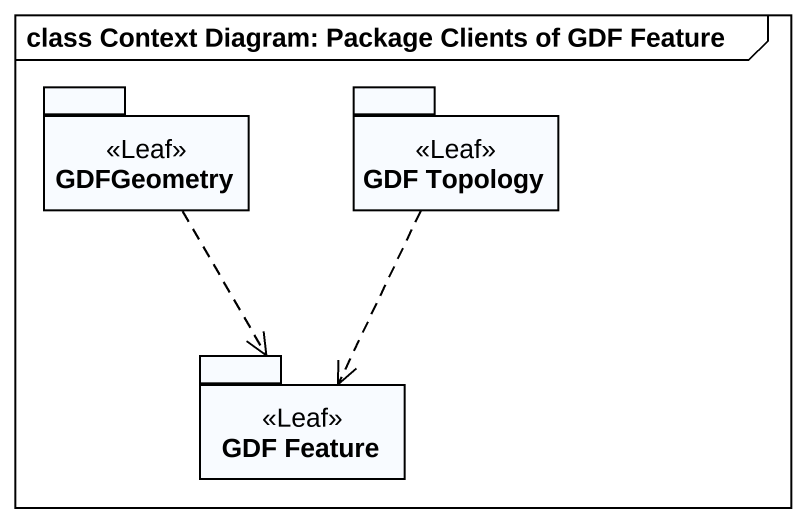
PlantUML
@startuml
mainframe class Context Diagram: Package Clients of GDF Feature
package GDFGeometry <<Leaf>> {
}
package "GDF Topology" as GDF_Topology <<Leaf>> {
}
package "GDF Feature" as GDF_Feature <<Leaf>> {
}
GDFGeometry ..> GDF_Feature
GDF_Topology ..> GDF_Feature
@enduml
